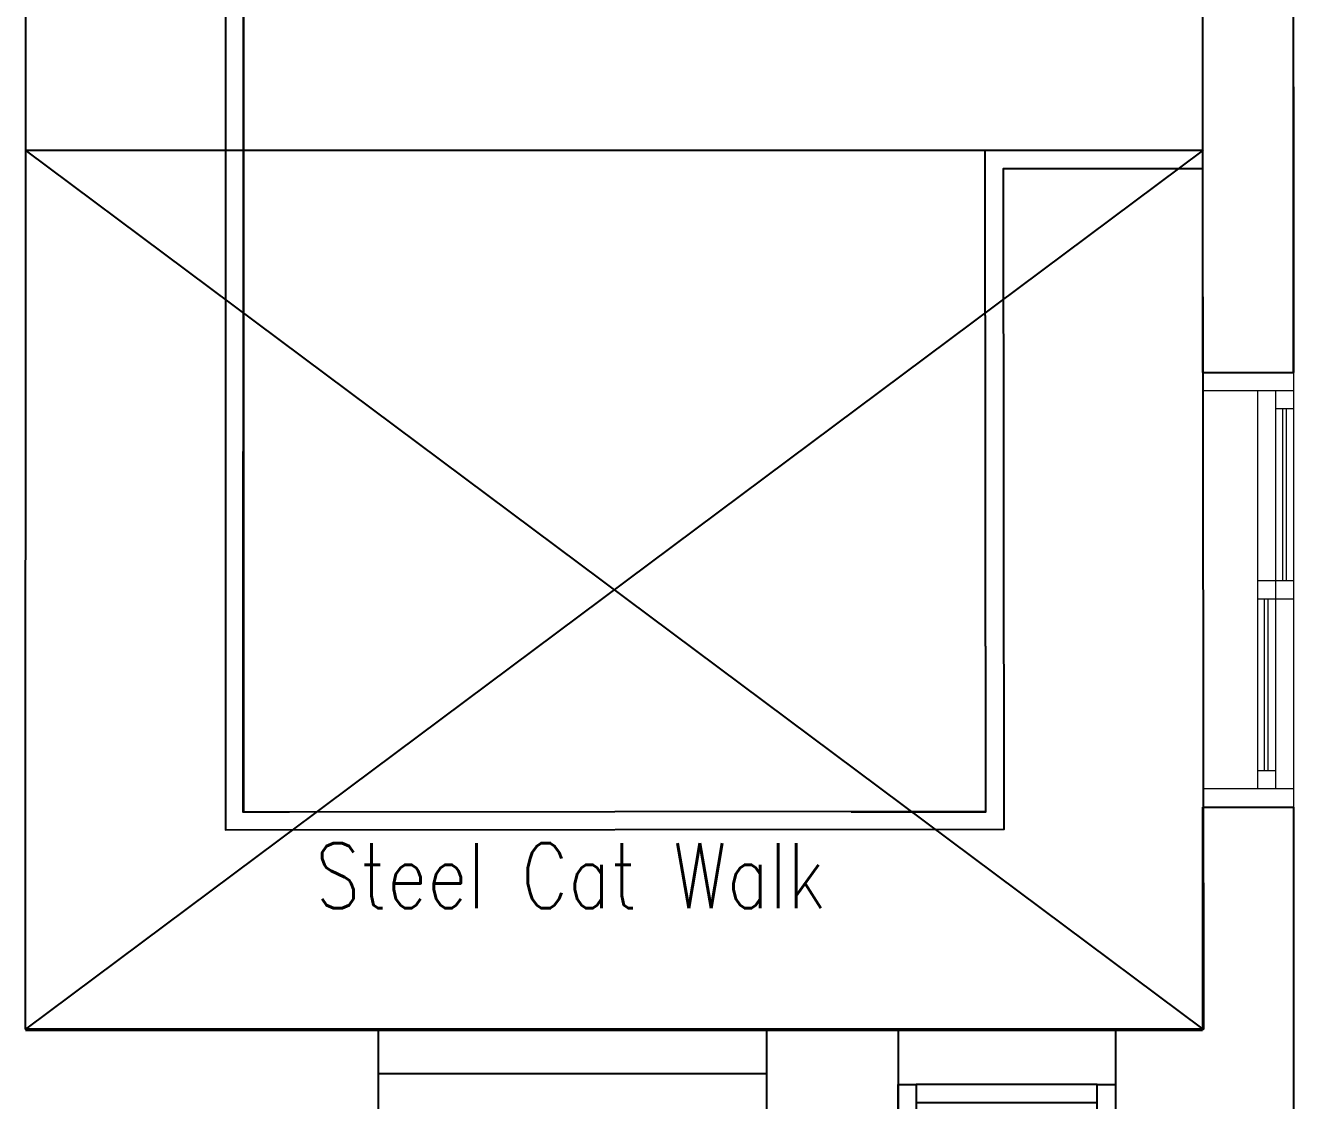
# Model space of a CAD drawing. Extents: x -678889171 to 586587, y -792238163 to 335485.
# Drawn here: x 74990 to 78491, y 55978 to 58947 of the extents above; entities that cross this region are included whole.
import ezdxf

# ---------------------------------------------------------------- set-up
doc = ezdxf.new("R2010")
doc.units = 0
doc.header["$MEASUREMENT"] = 0
doc.linetypes.add('XR-A-9TH-FLOOR$0$XR-A-CORE$0$$0$HIDDEN-Z', pattern=[3, 2, -1])
doc.linetypes.add('XR-Ducts$0$XR-A-CORE$0$$0$HIDDEN-Z', pattern=[3, 2, -1])
doc.layers.get('0').update_dxf_attribs({"color": 8})
for name, color, linetype in [('XR-A-9TH-FLOOR$0$A-WALL', 252, 'Continuous'), ('XR-A-ST Cat Walk$0$A-ANNO-NOTE', 252, 'Continuous'), ('XR-A-ST Cat Walk$0$A-FLOR-STRS', 252, 'Continuous'), ('XR-A-TYP40$0$A-WALL', 252, 'Continuous'), ('XR-A-TYP40$0$XR-A-TYP-3-5-9-10$0$A-WALL', 252, 'Continuous'), ('XR-ATYP39$0$A-WALL', 252, 'Continuous'), ('XR-ATYP39$0$XR-A-TYP-3-5-9-10$0$A-WALL', 252, 'Continuous'), ('XR-ATYP39$0$XR-A-TYP-3-5-9-10$0$A-WALL-PRHT', 252, 'Continuous'), ('XR-ATYP39$0$XR-A-TYP-3-5-9-10$0$XR-A-TYP-2-4-6-7-8$0$A-GLAZ', 252, 'Continuous'), ('XR-Ducts$0$XR-A-CORE$0$$0$61-EGY-21-AR-1-GR-0A$0$A-FLOR-OPEN', 252, 'Continuous')]:
    doc.layers.add(name, color=color, linetype=linetype)
for name, color, linetype, lineweight in [('XR-A-9TH-FLOOR$0$XR-A-CORE$0$$0$A-DOOR-OVHD', 252, 'XR-A-9TH-FLOOR$0$XR-A-CORE$0$$0$HIDDEN-Z', 9), ('XR-Ducts$0$2nd floor towers$0$xref units$0$A-ELEV-GLAZ', 252, 'Continuous', 20), ('XR-Ducts$0$2nd floor towers$0$xref units$0$A-GLAZ-SILL', 252, 'Continuous', 20), ('XR-Ducts$0$XR-A-CORE$0$$0$A-DOOR-OVHD', 252, 'XR-Ducts$0$XR-A-CORE$0$$0$HIDDEN-Z', 9)]:
    doc.layers.add(name, color=color, linetype=linetype, lineweight=lineweight)
doc.styles.add('XR-A-ST Cat Walk$0$MOD-E-TEXT', font='romans.shx', dxfattribs={"width": 0.8, "height": 1.8})

# ---------------------------------------------------------------- blocks, each defined once
blk = doc.blocks.new('XR-A-ST Cat Walk')
at = {"layer": 'XR-A-ST Cat Walk$0$A-FLOR-STRS'}
blk.add_lwpolyline([(81040.1, 45080), (81042.7, 42653.7), (77790.1, 42653.7), (77792.4, 47835.3), (81041.3, 47835.4), (81041.5, 47235.4), (78392.1, 47235.3), (78390.3, 43253.7), (80442, 43253.7), (80440.1, 45080)], close=True, dxfattribs=at)
at = {"layer": 'XR-A-ST Cat Walk$0$A-ANNO-NOTE', "insert": (78609.2, 43167.4, 0), "char_height": 180, "width": 1370.474, "attachment_point": 1, "style": 'XR-A-ST Cat Walk$0$MOD-E-TEXT', "bg_fill": 2}
blk.add_mtext('\\pxqc;Steel Cat Walk', dxfattribs=at)
at = {"layer": 'XR-A-ST Cat Walk$0$A-FLOR-STRS'}
for points in [[(81040, 47285.4), (78342.1, 47286.6), (78342.1, 43203.7), (80492.1, 43206), (80490.1, 45030), (81040.1, 45030)], [(81040, 47235.4), (78392.1, 47236.6), (78392.1, 43253.7), (80442, 43255.9), (80440.1, 45080), (81040.1, 45080)]]:
    blk.add_lwpolyline(points, dxfattribs=at)
blk = doc.blocks.new('XR-Ducts$0$2nd floor towers$0$xref units$0$WINDUCT')
at = {"layer": 'XR-Ducts$0$2nd floor towers$0$xref units$0$A-ELEV-GLAZ', "extrusion": (9.40717e-29, 1.54844e-15, -1)}
for p, q in [((171211.1, 30904.2), (171461.1, 30904.2)), ((171211.1, 30854.2), (171211.1, 30904.2)), ((171461.1, 30904.2), (171461.1, 29704.2)), ((171211.1, 30854.2), (171411.1, 30854.2)), ((171361.1, 30854.2), (171361.1, 29754.2)), ((171411.1, 30854.2), (171461.1, 30854.2)), ((171411.1, 30854.2), (171411.1, 29754.2)), ((171411.1, 30804.2), (171461.1, 30804.2)), ((171431.1, 30329.2), (171431.1, 30804.2)), ((171441.1, 30329.2), (171441.1, 30804.2)), ((171361.1, 30329.2), (171461.1, 30329.2)), ((171361.1, 30279.2), (171461.1, 30279.2)), ((171381.1, 29804.2), (171381.1, 30279.2)), ((171391.1, 29804.2), (171391.1, 30279.2)), ((171411.1, 29804.2), (171361.1, 29804.2)), ((171461.1, 29754.2), (171211.1, 29754.2)), ((171211.1, 29704.2), (171211.1, 29754.2)), ((171461.1, 29704.2), (171211.1, 29704.2))]:
    blk.add_line(p, q, dxfattribs=at)
at = {"layer": 'XR-Ducts$0$2nd floor towers$0$xref units$0$A-GLAZ-SILL', "extrusion": (9.40717e-29, 1.54844e-15, -1)}
blk.add_line((171211.1, 29754.2), (171211.1, 30854.2), dxfattribs=at)
blk = doc.blocks.new('XR-Ducts')
at = {"layer": 'XR-Ducts$0$XR-A-CORE$0$$0$61-EGY-21-AR-1-GR-0A$0$A-FLOR-OPEN'}
for p, q in [((77790, 45080), (81041.4, 45080)), ((81041.4, 42653.7), (77790, 45080)), ((81041.4, 45080), (77790.1, 42653.7))]:
    blk.add_line(p, q, dxfattribs=at)
at = {"layer": 'XR-Ducts$0$XR-A-CORE$0$$0$A-DOOR-OVHD'}
blk.add_lwpolyline([(77789.9, 42653.7), (81041.4, 42653.7), (81041.4, 47835.4), (77790, 47835.4)], close=True, dxfattribs=at)
blk.add_blockref('XR-Ducts$0$2nd floor towers$0$xref units$0$WINDUCT', (-90169.8, 13562.7))
blk = doc.blocks.new('*U1484')
at = {"layer": 'XR-ATYP39$0$XR-A-TYP-3-5-9-10$0$XR-A-TYP-2-4-6-7-8$0$A-GLAZ'}
for p, q in [((80476.1, 59997.1), (79976.1, 59997.1)), ((79976.1, 59947.1), (80476.1, 59947.1)), ((79976.1, 59897.1), (80476.1, 59897.1))]:
    blk.add_line(p, q, dxfattribs=at)
blk.add_lwpolyline([(79926.1, 60147.1), (80526.1, 60147.1)], dxfattribs=at)
for points in [[(79926.1, 59997.1), (79976.1, 59997.1), (79976.1, 59897.1), (79926.1, 59897.1)], [(80476.1, 59997.1), (80526.1, 59997.1), (80526.1, 59897.1), (80476.1, 59897.1)]]:
    blk.add_lwpolyline(points, close=True, dxfattribs=at)
blk = doc.blocks.new('XR-ATYP39')
at = {"layer": 'XR-ATYP39$0$A-WALL'}
for p, q in [((81040, 44466.9), (81291.3, 44466.9)), ((81040, 43266.9), (81291.3, 43266.9))]:
    blk.add_line(p, q, dxfattribs=at)
at = {"layer": 'XR-ATYP39$0$XR-A-TYP-3-5-9-10$0$A-WALL'}
for p, q in [((81040, 45255), (81040, 44466.9)), ((81291.3, 45255), (81291.3, 44466.9)), ((81040, 43266.9), (81040, 42650.8)), ((81291.3, 43266.9), (81291.4, 36063.5)), ((77790, 42650.8), (78644.9, 42650.8)), ((78644.9, 42650.8), (78764.9, 42650.8)), ((78764.9, 41596.8), (78764.9, 42650.8)), ((79837.3, 40796.8), (79837.3, 42650.8)), ((79837.3, 42650.8), (80199.3, 42650.8)), ((80199.3, 42650.8), (80199.3, 42400.8)), ((80799.3, 42650.8), (81040, 42650.8)), ((80799.3, 42650.8), (80799.3, 42400.8))]:
    blk.add_line(p, q, dxfattribs=at)
at = {"layer": 'XR-ATYP39$0$XR-A-TYP-3-5-9-10$0$A-WALL-PRHT', "ltscale": 0.05}
for p, q in [((78764.9, 42650.8), (79837.3, 42650.8)), ((78764.9, 42530.8), (79837.3, 42530.8))]:
    blk.add_line(p, q, dxfattribs=at)
at = {"layer": 'XR-ATYP39$0$XR-A-TYP-3-5-9-10$0$XR-A-TYP-2-4-6-7-8$0$A-GLAZ', "rotation": 359.999503312019}
blk.add_blockref('*U1484', (272.7, -17495.6), dxfattribs=at)
blk = doc.blocks.new('XR-A-TYP40')
at = {"layer": 'XR-A-TYP40$0$A-WALL'}
blk.add_line((81039.8, 44466.9), (81291.3, 44466.9), dxfattribs=at)
at = {"layer": 'XR-A-TYP40$0$XR-A-TYP-3-5-9-10$0$A-WALL'}
for p, q in [((81289.8, 52708.7), (81289.8, 44466.9)), ((81039.8, 47838.8, 0), (81039.8, 44466.9))]:
    blk.add_line(p, q, dxfattribs=at)

msp = doc.modelspace()

# ---------------------------------------------------------------- block references
at = {"layer": 'XR-A-9TH-FLOOR$0$A-WALL'}
msp.add_blockref('XR-A-ST Cat Walk', (-2800.4, 13522.1), dxfattribs=at)

# ---------------------------------------------------------------- next in the draw order: block references
msp.add_blockref('XR-Ducts', (-2800.4, 13522.1), dxfattribs=at)

# ---------------------------------------------------------------- next in the draw order: linework, layer by layer
at = {"layer": 'XR-A-9TH-FLOOR$0$XR-A-CORE$0$$0$A-DOOR-OVHD'}
msp.add_lwpolyline([(74989.5, 56175.9), (78240.9, 56175.9), (78241, 61357.5), (74989.5, 61357.5)], close=True, dxfattribs=at)

# ---------------------------------------------------------------- next in the draw order: block references
at = {"layer": 'XR-A-9TH-FLOOR$0$A-WALL'}
msp.add_blockref('XR-ATYP39', (-2800.4, 13522.1), dxfattribs=at)

# ---------------------------------------------------------------- next in the draw order: block references
msp.add_blockref('XR-A-TYP40', (-2800.4, 13522.1), dxfattribs=at)

doc.saveas('drawing.dxf')
